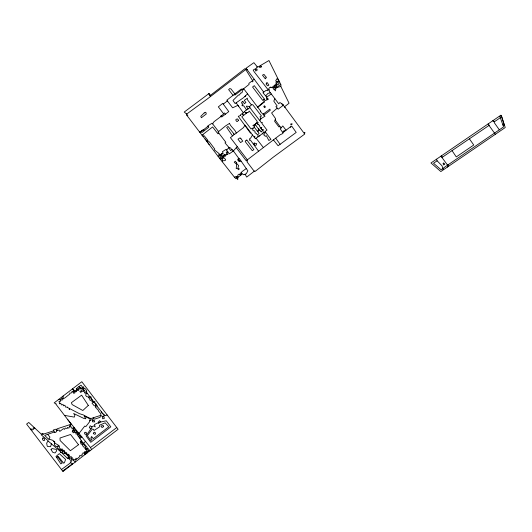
<?xml version="1.0" encoding="UTF-8"?>
<svg xmlns="http://www.w3.org/2000/svg" width="532" height="532" viewBox="0 0 532 532"><rect width="100%" height="100%" fill="white"/><g stroke="black" fill="none" stroke-linecap="round" stroke-linejoin="round"><path stroke-width="0.8" d="M238.728 106.407L237.771 105.396L232.644 107.81L226.825 100.196L234.206 94.423L234.858 95.122L243.49 88.465L247.593 93.878L243.516 97.695L235.111 103.547L232.969 100.455L238.456 94.995L239.181 95.122L241.016 92.807L241.88 92.94L243.164 89.09L249.116 84.389L248.83 83.398L251.756 81.216L252.374 81.835L253.033 81.316L246.043 70.058L246.928 69.413L246.063 68.242L253.877 62.676L257.608 67.225L268.946 60.522L279.114 81.083L277.95 81.915L277.119 81.549L275.895 82.646L276.547 83.371L274.239 85.792L274.233 87.634L270.402 87.634L271.047 87.035L269.591 87.561L267.416 90.779L266.233 90.234L262.934 92.754L266.592 96.917L267.071 99.777L263.992 101.027L264.424 101.911L257.82 107.344L260.82 111.268L260.461 111.474L261.066 112.285L263.034 114.287L269.884 109.113L270.276 110.257L263.872 115.118L263.2 114.44L263.805 113.688M241.003 161.209L239.081 161.289L237.811 160.172L237.777 159.161L239.147 158.589L239.799 159.208L246.25 168.571L242.02 171.61L241.122 172.754L241.987 173.459L240.783 174.942L239.147 174.084L237.804 175.121L237.777 179.67L236.873 178.16L236.082 178.785L234.685 177.515L219.337 158.017L207.148 141.898L207.766 140.648L209.535 142.104L214.788 149.1L214.376 149.851L219.304 153.775L218.585 154.247L220.042 154.892L222.057 153.435L222.715 153.701L223.214 153.309L222.369 151.746L226.14 149.279L226.958 150.45L227.942 154.273L226.193 154.659L225.329 156.295L224.291 155.829L223.939 154.606L224.198 154.273L226.027 154.972M260.826 118.756L260.048 116.674L261.485 116.049L252.753 104.718L251.237 104.691L247.247 99.464L247.407 98.141L244.274 100.349L245.91 102.483L244.381 103.7C243.124 101.652 242.705 100.748 241.521 102.53L242.299 103.674L241.974 103.913L243.044 104.771L241.894 105.682L243.822 105.888L246.629 109.998L249.847 107.63L259.503 120.265L260.82 119.354L260.587 118.889L264.989 116.235L263.872 115.118M263.187 132.741L263.972 132.096L263.353 131.936L262.941 134.044L262.502 133.572L255.367 138.726L254.283 137.296L254.861 137.502L254.575 136.252L254.868 136.618L254.176 137.163L244.973 125.1L243.503 127.594L234.406 134.536L228.068 126.45L226.692 127.441L232.544 135.993L230.416 137.628L247.353 159.833L280.231 134.696L282.02 133.938L283.117 133.053L282.851 132.668L290.565 126.709L290.485 127.254L291.802 126.217L296.198 132.428L278.116 145.768L273.475 139.943M63.148 396.007L62.856 399.492L62.118 400.064L60.907 399.931L60.269 401.52L58.992 401.361L59.624 403.362L59.271 403.602L59.77 403.835L60.708 403.183L61.466 404.925L63.095 404.46L63.394 405.81L64.897 405.238L65.549 407.053L67.684 407.16L67.591 407.605L69.16 408.357L69.526 409.367L69.087 409.161L69.878 408.722L79.441 413.683L83.411 414.96L88.638 417.766L91.045 418.524L93.133 417.82L94.55 419.169L100.063 417.354L100.528 415.505L101.898 415.898L102.104 416.676L103.773 416.104L104.259 415.532L97.024 406.069L97.063 405.497L94.47 402.737L89.649 399.858L90.088 398.867L88.412 397.643L89.562 396.32L86.177 391.898L84.369 391.951L84.482 392.942L87.181 393.201M265.102 131.677L270.941 139.344L268.82 140.488L266.366 135.707L265.362 136.332L263.772 134.822L264.85 133.392L265.116 131.55L267.017 130.067L261.924 123.411L262.303 122.367L261.298 122.606L259.909 120.784L260.208 119.773M222.343 161.735L222.303 158.536L222.815 158.509L222.981 157.312L222.536 156.348L223.234 155.49L224.112 157.153L222.981 157.312M85.107 454.501L84.309 453.856L84.422 453.204L83.039 452.765L82.985 453.696L81.868 454.268L82.294 455.153L81.183 456.01L79.873 455.312L79.434 456.842L77.34 458.664L75.95 458.225L75.617 459.548L76.395 459.468L75.564 460.2L74.886 459.628L73.197 459.781L72.578 457.806L71.328 458.012L71.188 456.483L68.136 457.886L68.641 454.375L66.247 453.829L66.713 452.785C63.381 451.801 58.919 449.846 59.351 445.823L56.226 446.654L54.384 444.858L54.803 441.893L52.582 440.23L48.319 438.96L44.695 435.422L54.178 432.044L54.57 432.642L56.146 432.017L57.443 428.712L71.268 424.217L55.946 404.22L56.199 403.908L54.171 402.87L81.808 381.737L118.097 429.284L88.944 451.568L87.714 449.879L85.393 449.64L85.605 446.913L83.956 444.599L81.143 444.18L80.864 443.349L82.46 442.518L83.059 443.508L82.573 443.821L82.593 445.976L83.358 446.135L84.515 448.163L86.596 448.316L86.955 448.808L86.623 451.801L87.228 452.892L62.942 471.478L26.6 424.084L28.755 422.448L41.13 433.992L42.706 433.5L43.398 434.145L53.752 430.82L54.756 432.589M259.942 135.554L258.984 136.305M209.123 144.498L207.287 141.632M78.995 433.447L84.794 426.032L85.865 426.584L89.602 421.743L90.134 418.857L84.149 416.104L85.852 418.784L84.036 418.524L73.635 413.477L74.879 415.273L74.314 417.115L64.485 415.379M69.047 457.467L68.874 458.404L70.756 458.092L71.368 458.611L71.454 459.967L72.778 459.834L75.331 461.989M187.018 115.557L187.836 115.557L186.532 113.868L186.493 114.885L202.832 136.252L204.122 135.68L207.653 140.022L206.516 141.086L207.207 141.791M249.847 107.63L249.834 106.254L251.536 104.87M276.008 87.999L275.39 90.859L274.253 89.349L280.723 84.362L279.114 81.083M48.272 441.168L51.371 443.794L50.613 446.707L47.634 446.521L47.135 445.849L46.676 443.169L48.139 440.749L41.237 434.85L43.218 434.198L42.547 433.547M101.446 411.868L101.286 412.466L105.183 415.638L107.185 414.987M252.853 128.684L252.334 128.112L251.044 128.977L241.787 116.781L247.44 112.465L248.171 112.491L249.275 111.062L257.288 121.409L255.36 124.501L257.661 127.986L258.658 128.684L257.847 131.756L259.124 133.366L257.461 134.982L256.271 133.339L255.034 132.953L255.094 131.756L254.349 130.712L253.126 130.766L252.62 129.077L254.196 127.128L257.847 131.756M233.92 133.911L233.581 135.188L232.398 135.76M255.852 123.697L257.129 123.151L258.047 124.608L259.623 125.279L259.656 126.583L262.648 130.666L261.126 131.836L258.658 128.684M243.164 89.09L243.33 88.571M246.117 113.476L245.525 112.412L247.141 112.698M246.476 109.785L244.454 111.607L245.418 112.698M284.74 131.211L284.181 130.506L282.552 132.249L280.271 128.924L281.049 127.986L279.998 126.556L278.954 126.968L274.605 121.276L275.609 118.729L271.613 112.957L277.232 108.149L278.17 109.186L283.716 104.95L279.899 102.51L278.761 103.833L269.278 91.305L269.338 89.482L268.381 90.108L254.196 71.827L253.185 70.058L256.231 68.296L257.162 66.706M91.491 426.684L93.798 425.933L95.221 426.943L94.423 424.556L98.161 422.76L98.533 423.512L99.75 422.242L106.267 420.785L110.796 426.844L90.766 442.311L86.064 435.861L92.056 427.13L90.181 425.7L89.323 427.801L91.078 428.533M224.291 155.829L223.6 156.195M274.871 98.686L273.794 101.127L277.112 105.941L275.889 106.639L277.232 108.149M206.516 141.086L205.219 139.012L206.709 140.907M73.389 429.49L73.802 428.659L75.192 429.417L74.806 429.909L76.714 431.545L75.81 432.769L74.726 431.964L74.972 431.678L73.389 429.49L72.192 431.911L72.798 431.731L73.323 432.795L74.473 432.223L74.221 430.634L73.768 431.233L72.864 430.561M48.944 439.139L49.941 437.138L47.7 434.358M447.439 167.061L448.057 165.838L440.988 156.142L430.973 162.978L440.842 171.557L505.247 127.54L501.257 115.457L499.914 116.495L503.571 126.922L445.357 166.669L443.096 168.311L443.056 169.402L442.045 165.838L437.078 160.744L436.499 159.208M258.279 124.707L257.934 124.242M252.527 135.008L250.705 137.994L249.535 138.905L249.874 139.344L249.342 140.229L250.499 140.202L258.712 151.361M85.492 441.427L83.364 443.322L78.55 436.646L79.734 435.761L80.764 436.486L79.773 437.397L80.046 438.202L81.921 437.031L90.5 447.565L116.761 427.542M261.112 128.584L261.824 127.361L260.64 127.933M236.275 147.69L246.09 160.611L246.821 160.145L247.546 161.11L246.881 161.655L254.203 171.271L254.788 170.832L255.214 171.377L273.435 157.053L304.73 134.071L304.231 133.419L305.016 132.82L304.743 132.455L303.965 133.08L284.547 106.746L289.076 103.235L280.617 85.998L281.109 85.14L280.723 84.362M239.799 174.416L241.122 172.754M104.259 415.532L104.578 415.14M281.049 127.986L282.771 125.931L286.05 130.194M219.49 158.197L220.594 157.445L221.279 157.572L222.004 159.055L219.889 158.689M263.274 99.983L264.451 99.178L262.708 100.349L252.56 87.009L254.289 85.659L264.411 99.125M226.705 150.084L228.986 147.51L230.662 148.002L231.766 149.745L230.509 150.549L228.793 147.716M226.925 154.506L226.22 152.345L227.756 151.593L229.325 153.828L233.375 150.968L237.172 146.679M265.694 95.88L268.068 93.28L269.232 93.226L270.183 92.495M257.441 123.564L258.233 122.633L257.129 123.151M236.381 133L235.949 132.428C235.603 130.254 230.629 126.496 229.511 123.617L229.724 123.251L225.621 125.878L218.579 131.57L212.654 123.903L213.964 121.748L221.97 115.717C221.232 114.792 220.261 116.734 221.751 116.96L228.767 111.607L222.742 103.388L218.333 106.846L223.706 113.948L220.9 116.156M218.113 156.248L219.018 155.623L219.543 156.222L220.96 155.105L220.381 154.632M257.82 107.344L257.588 107.032L263.832 101.831L264.098 102.171M208.67 93.772L208.956 93.539L210.286 95.461L245.106 68.555L245.731 69.566L207.294 98.972L186.679 114.074L184.232 112.046L208.67 93.772L210.413 96.578M250.865 132.82L250.479 133.133L238.25 116.315L240.75 115.431L240.384 114.932L242.1 113.609L243.623 115.378M199.44 131.836L200.072 131.338L200.511 131.909L203.157 129.908L204.128 129.881L204.208 129.236L208.032 126.244L207.799 125.904L212.095 123.178L212.654 123.903M274.253 89.349L273.993 89.562L272.776 87.634M222.715 153.701L221.678 154.533L221.398 153.908M90.5 447.565L91.564 449.567M199.992 132.535L203.344 129.908M244.527 111.713L242.898 112.984L242.931 114.466M246.928 69.413L247.466 69.566L247.2 69.772L263.739 92.136M242.938 101.625L242.326 101.831M237.791 177.462L242.466 173.844L243.596 174.755L246.25 173.771L247.852 170.805L246.25 168.571M87.228 452.892L88.339 452.034L84.714 451.542L84.475 452.945L85.778 452.267L85 453.384L86.131 453.723M245.731 69.566L246.575 68.914M223.254 104.092L227.377 100.92M202.007 135.188L202.852 134.536L203.138 134.796L203.264 134.197L212.62 126.968L217.934 133.811L218.845 133.16L225.834 142.257L224.97 142.882L228.986 147.51M252.52 80.512L254.21 79.235M223.374 113.715L224.364 112.957L225.435 114.154M501.709 116.727L504.376 125.412L502.853 124.867M61.712 450.371L61.586 448.995L62.483 449.094L63.175 450.71L63.84 450.238L64.685 450.97L64.638 452.865L68.262 455.957M262.648 130.666L263.712 129.855L261.937 129.495M233.036 95.328L228.64 89.609L229.718 88.571L230.941 88.91L234.865 93.878L241.402 88.964L241.867 89.715M89.788 420.759L90.586 420.473L90.653 419.954L92.894 419.715L93.319 417.766L100.555 415.399L100.92 413.949L98.207 410.644L98.453 410.152L96.831 408.822L96.897 407.918L95.979 407.938L95.361 407.186L95.979 403.728L94.59 402.584L94.876 401.387L93.891 401.986L90.32 397.304L86.656 396.633L85.712 395.489L86.789 390.654L85.213 388.646L83.763 388.44L83.724 386.751L82.759 387.429L81.004 385.141L77.187 387.894L76.927 388.779L76.302 388.546L76.442 390.082L74.281 391.692L72.625 391.818L72.013 391.406L71.906 392.37L70.929 393.148L69.825 393.015L69.685 394.112L64.452 398.242L61.546 398.215L60.548 399.904L58.44 399.592M61.453 469.557L70.816 462.614L72.538 464.123M218.579 131.57L217.98 132.016L218.845 133.16M34.906 428.194L34.514 428.479L34.028 427.801L32.984 428.194L33.589 429.131L32.359 430.042L31.135 428.845L30.45 429.105M442.764 168.544L441.101 169.768L433.52 163.238L437.131 160.797M72.312 463.944L62.876 470.86L63.095 471.379M219.018 155.623L220.042 154.892M441.979 157.492L489.241 125.279L488.123 123.929L500.891 115.191L501.031 115.637M82.759 387.429L81.675 388.18L80.525 388.028L80.339 389.038L77.978 388.912L79.381 387.868L80.498 388.001L78.955 386.624M447.518 165.086L448.277 164.854M263.952 132.428L264.996 132.408M440.988 156.142L488.123 123.929M492.871 120.678L494.394 121.748L500.339 117.692M266.625 97.123L271.307 93.978M231.766 149.745L232.231 149.432L232.956 151.254M233.375 150.968L239.041 158.689M493.091 120.99L493.716 120.578L493.969 121.589M56.578 457.414L58.234 456.403L63.754 463.239L64.465 462.587L65.602 459.415L59.305 453.643L55.98 456.509L60.848 463.891L62.231 463.033L57.656 456.742M88.432 450.863L89.436 450.238L89.908 450.837M246.821 160.145L247.353 159.833M255.693 123.929L252.893 125.492L253.345 126.064L255.36 124.501L254.196 127.128M88.638 451.149L86.802 452.14M249.621 107.238L248.916 106.407L246.283 106.147L248.012 108.98M259.882 130.247L257.461 131.264M267.071 99.777L268.447 99.205L267.19 98.034L266.811 98.194M274.239 85.891L272.796 86.417L273.308 87.634M238.815 161.056L239.613 160.85L238.456 159.181M280.869 86.49L276.46 87.634M234.678 177.043L237.797 176.425M222.482 160.797L225.229 160.611L225.535 159.261L222.948 157.572M203.157 129.908L200.065 131.909L199.846 131.524M67.158 455.026L69.499 455.053L69.16 456.842L68.156 456.403M257.987 136.93L258.02 135.733L258.612 136.538M237.791 177.588L236.514 177.568L236.042 176.757M74.194 427.542L73.117 427.362L74.054 428.14L72.099 428.945L71.68 427.103L69.466 426.711L68.867 428.114L67.378 427.442L67.258 428.506L65.143 428.061L64.658 429.337L63.481 428.632L59.764 431.445L59.059 429.936L56.877 430.82L56.326 429.078L53.3 430.042L53.752 430.82M65.609 453.696L62.836 453.051L62.111 450.71M261.644 131.444L261.126 131.836M494.394 121.748L494.208 122.579L499.342 129.835M220.813 155.204L222.243 155.829L221.711 156.74L220.94 156.867L220.315 155.623M54.643 443.01L58.36 445.171L57.562 447.951L60.468 450.784L60.063 448.942M274.825 85.167L275.776 85.738L276.953 85.346L276.155 83.763M99.278 422.734L98.38 422.082L99.597 420.679L100.748 422.002M72.465 388.885L75.112 391.067M70.816 462.614L70.197 462.095L71.614 461.111L67.93 457.959L67.644 458.557L61.14 452.167L60.562 452.579L61.087 452.114L51.371 443.794M276.547 83.371L277.884 84.801L279.187 83.424L275.662 80.904L276.879 78.796L277.411 78.563L278.775 81.343M53.599 441.347L54.71 442.544M97.024 406.069L94.157 405.73L92.003 403.103L93.865 401.986L92.342 400.762L91.231 397.723L90.713 397.49L91.012 396.839L89.562 396.32M201.169 131.623L201.96 132.535L208.763 127.254L208.032 126.244M278.928 81.236L279.539 81.968M67.797 419.695L81.921 437.031M234.865 93.878L235.49 94.656M254.203 171.271L246.702 177.096L245.079 174.21M89.436 450.238L87.98 448.396L87.009 448.343L87.122 447.326L85.107 444.779L84.315 444.652L84.375 443.848L83.364 443.322M202.878 136.046L205.113 139.244M256.111 138.227L263.46 147.663M247.593 93.878L257.588 107.032M208.956 93.539L210.014 94.942M448.057 165.838L448.449 166.356M281.521 103.521L282.991 105.496M283.337 105.236L285.026 107.524M244.866 96.345L245.465 96.345L245.338 95.926M243.29 112.671L236.122 102.816M275.716 138.2L280.118 144.285M275.164 119.873L279.998 126.556M489.021 125.439L495.305 134.197M469.41 138.852L473.759 145.017L456.276 156.92L452.054 150.656M72.425 388.932L73.775 390.887L73.15 392.523L73.775 393.381L75.065 392.756L74.334 391.692L76.601 391.692L76.442 390.082M441.553 155.75L442.338 157.259M266.299 83.165L266.246 84.515L267.915 85.838L268.86 85.087L267.184 82.566L266.299 83.165M236.687 163.577L236.215 168.571L237.305 168.491L238.735 169.741L239.234 168.777L238.256 168.285L238.01 167.267L238.755 165.685L236.687 163.577M93.3 433.134L93.965 434.019L95.148 434.305L95.6 433.108L94.63 432.117L93.3 433.134M290.971 123.983L290.844 124.867L291.749 124.734L292.128 123.85L290.971 123.983M83.571 389.796L83.305 391.585L84.881 390.441L83.571 389.796M83.73 388.699L83.61 389.51L82.64 389.949L81.735 389.145L81.715 388.18L83.73 388.699M254.123 143.042L253.917 144.185L255.247 145.402L256.158 145.17L256.737 143.687L254.123 143.042M51.039 449.487L52.701 452.267L55.055 452.971L56.691 450.764L56.326 449.434L52.05 448.549L51.039 449.487M276.401 86.151L276.095 87.581L274.904 87.866L274.838 86.284L276.401 86.151M92.774 420.287L92.442 421.796L94.656 421.903L94.483 420.553L92.774 420.287M84.728 432.795L84.708 433.992L86.051 434.511L86.669 433.134L85.825 432.197L84.728 432.795M91.311 436.878L90.852 438.488L91.996 439.479L90.766 440.622L87.361 435.655L92.322 429.078L93.546 429.258L93.945 430.534L100.003 426.558L99.384 425.281L105.13 422.814L108.814 426.79L93.253 438.72L92.342 437.191L91.311 436.878M266.173 77.213L265.641 78.796L265.102 78.59L262.476 75.158L264.005 74.4L266.173 77.213M76.575 389.976L77.998 390.727L78.796 390.156L77.606 389.198L76.575 389.976M70.184 425.048L69.652 426.272L70.769 425.853L70.184 425.048M240.969 138.772L240.085 137.815L238.004 139.191L240.564 142.596L242.758 141.113L240.969 138.772M255.44 69.672L255.673 71.049L257.156 70.244L256.996 69.047L255.44 69.672M103.594 426.059L102.749 427.362L101.665 427.336L101.439 425.853L102.849 425.62L103.594 426.059M246.057 140.441L245.205 141.559L252.281 150.682L253.877 149.618L246.795 139.896L246.057 140.441M78.078 434.072L77.359 434.977L78.483 436.539L79.388 435.502L78.078 434.072M103.474 416.47L102.397 417.74L102.669 418.784L104.259 418.498L104.139 416.935L103.474 416.47M204.215 112.93L200.783 116.335L201.369 117.745L206.296 113.974L205.791 112.259L204.215 112.93M238.582 120.185L237.358 121.509L236.527 121.329L235.709 119.846L237.166 118.782L238.582 120.185M82.161 391.326L80.625 392.39L79.886 391.486L81.795 390.415L82.161 391.326M236.7 163.005L235.989 163.763L234.266 162.227L235.27 161.183L236.7 163.005M80.957 440.988L80.299 441.633L80.718 442.91L81.403 442.338L80.957 440.988M88.312 405.417L82.812 410.511L72.153 404.586L71.374 402.691L81.609 395.176L88.312 405.417M265.215 107.005L264.431 107.63L263.786 106.327L264.617 105.808L265.215 107.005M78.51 444.752L70.377 450.71L60.103 440.516L60.016 437.996L70.57 434.484L78.51 444.752M443.429 163.111L443.05 163.371L443.582 164.907L444.759 164.381L444.253 163.371L443.429 163.111M261.405 66.859L259.762 67.617L259.49 66.553L260.986 65.981L261.405 66.859M43.139 438.022L42.42 438.175L42.593 439.578L43.331 440.543L44.688 440.31L44.169 438.308L43.139 438.022M77.832 432.769L75.976 432.822L75.976 434.046L78.011 434.072L77.832 432.769"/></g></svg>
